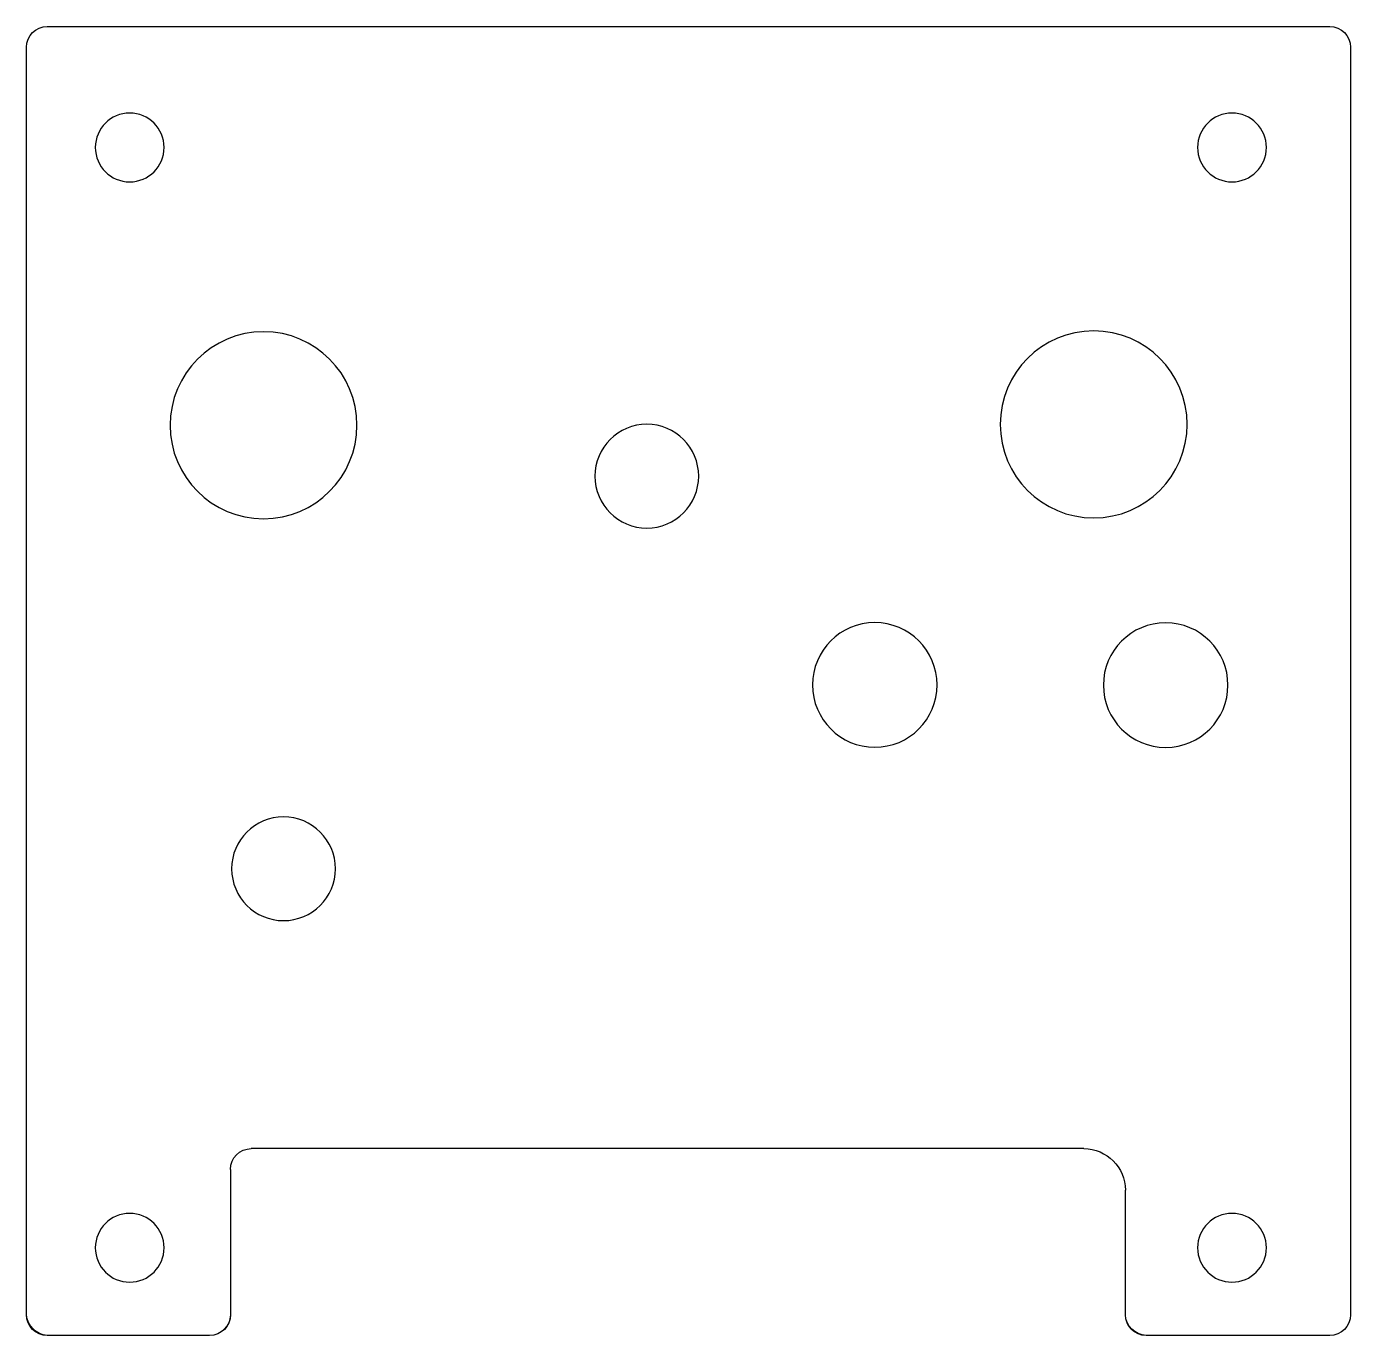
# Model space of a CAD drawing. Header units: inches. Extents: x -2.55 to -0.04, y 10.41 to 12.89.
import ezdxf

# ---------------------------------------------------------------- set-up
doc = ezdxf.new("R2010")
doc.units = ezdxf.units.IN
doc.layers.add('Titan_aqua_v1.1', color=7, linetype='Continuous')

msp = doc.modelspace()

# ---------------------------------------------------------------- linework, layer by layer
at = {"layer": 'Titan_aqua_v1.1', "extrusion": (0, 6.12323e-17, -1)}
for p, q in [((-2.5118, 12.8883, 0.1518), (-0.0797, 12.8883, 0.1518)), ((-2.5512, 10.4458, 0.1518), (-2.5512, 12.8489, 0.1518)), ((-0.0403, 12.8489, 0.1518), (-0.0403, 10.4458, 0.1518)), ((-0.546, 10.7608, 0.1518), (-2.125, 10.7608, 0.1518)), ((-2.1644, 10.7214, 0.1518), (-2.1644, 10.4458, 0.1518)), ((-0.4673, 10.4458, 0.1518), (-0.4673, 10.682, 0.1518)), ((-2.2038, 10.4064, 0.1518), (-2.5118, 10.4064, 0.1518)), ((-0.0797, 10.4064, 0.1518), (-0.4279, 10.4064, 0.1518))]:
    msp.add_line(p, q, dxfattribs=at)
for centre, radius in [((2.3554, 12.6589, -0.1518), 0.0652), ((0.2651, 12.6589, -0.1518), 0.0652), ((2.1016, 12.1323, -0.1518), 0.1772), ((0.5273, 12.1338, -0.1518), 0.1772), ((1.3748, 12.0357, -0.1518), 0.0984), ((0.9425, 11.6399, -0.1518), 0.1181), ((0.3909, 11.6396, -0.1518), 0.1181), ((2.0637, 11.2914, -0.1518), 0.0984), ((2.3554, 10.5728, -0.1518), 0.0652), ((0.2651, 10.5728, -0.1518), 0.0652)]:
    msp.add_circle(centre, radius, dxfattribs=at)
for centre, radius, start, end in [((2.5118, 12.8489, -0.1518), 0.0394, 0, 90), ((2.5118, 12.8489, -0.1518), 0.0394, 0, 90), ((0.0797, 12.8489, -0.1518), 0.0394, 90, 180), ((2.125, 10.7214, -0.1518), 0.0394, 0, 90), ((2.125, 10.7214, -0.1518), 0.0394, 0, 90), ((0.546, 10.682, -0.1518), 0.0787, 90, 180), ((0.546, 10.682, -0.1518), 0.0787, 90, 180), ((2.5118, 10.4458, -0.1518), 0.0394, 270, 0), ((2.5073, 10.4503, -0.1518), 0.0441, 275.8106, 354.1894), ((2.2046, 10.4466, -0.1518), 0.0402, 181.1325, 268.8675), ((2.2038, 10.4458, -0.1518), 0.0394, 180, 270), ((0.4254, 10.4484, -0.1518), 0.042, 273.4699, 356.5301), ((0.4279, 10.4458, -0.1518), 0.0394, 270, 0), ((0.0797, 10.4458, -0.1518), 0.0394, 180, 270), ((0.0797, 10.4458, -0.1518), 0.0394, 180, 270)]:
    msp.add_arc(centre, radius, start, end, dxfattribs=at)

doc.saveas('drawing.dxf')
